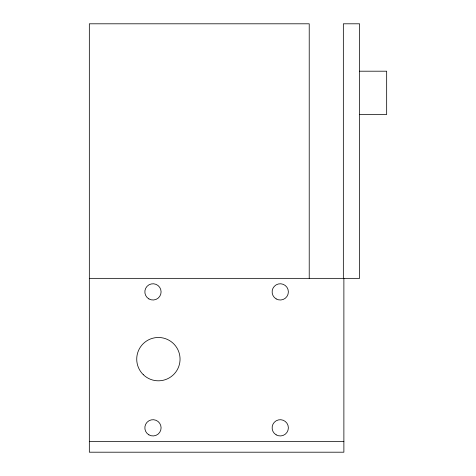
<?xml version="1.0" encoding="UTF-8"?>
<svg xmlns="http://www.w3.org/2000/svg" width="476" height="476" viewBox="0 0 476 476"><rect width="100%" height="100%" fill="white"/><g stroke="black" fill="none" stroke-linecap="round" stroke-linejoin="round"><path stroke-width="0.71" d="M359.588 71.198L386.667 71.198L386.667 114.52L359.588 114.52M89.333 278.347L359.588 278.347L359.588 23.8L343.339 23.8L343.339 278.347M89.333 441.371L343.88 441.371M343.88 278.347L343.88 452.2L89.333 452.2L89.333 23.8L309.221 23.8L309.221 278.347M148.911 298.922A8.122 8.122 0 0 0 161.096 291.889A8.122 8.122 0 0 0 148.911 284.85A8.122 8.122 0 0 0 148.911 298.922M276.181 434.862A8.122 8.122 0 0 0 288.367 427.829A8.122 8.122 0 0 0 276.181 420.79A8.122 8.122 0 0 0 276.181 434.862M148.911 434.862A8.122 8.122 0 0 0 161.096 427.829A8.122 8.122 0 0 0 148.911 420.79A8.122 8.122 0 0 0 148.911 434.862M276.181 298.922A8.122 8.122 0 0 0 288.367 291.889A8.122 8.122 0 0 0 276.181 284.85A8.122 8.122 0 0 0 276.181 298.922M143.3 374.689A21.664 21.664 0 0 0 179.398 364.443A21.664 21.664 0 0 0 152.475 338.305A21.664 21.664 0 0 0 143.3 374.689"/></g></svg>
